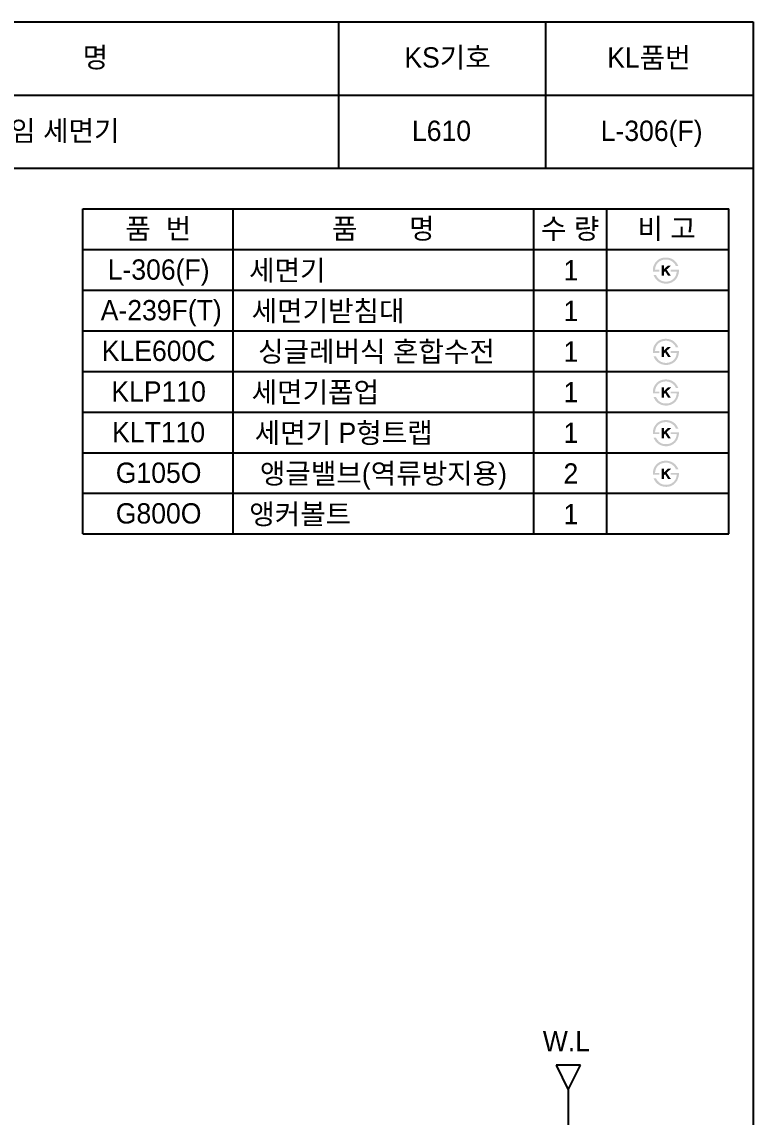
# Model space of a CAD drawing. Header units: millimetres. Extents: x 0 to 5789, y -67 to 2530.
# Drawn here: x 2889 to 3789, y 1183 to 2530 of the extents above; entities that cross this region are included whole.
import ezdxf
from ezdxf.enums import TextEntityAlignment as Align

# ---------------------------------------------------------------- set-up
doc = ezdxf.new("R2010")
doc.units = ezdxf.units.MM
for name, color, linetype in [('TEXT', 7, 'Continuous'), ('도각라인', 7, 'Continuous'), ('외형선', 3, 'Continuous')]:
    doc.layers.add(name, color=color, linetype=linetype)
doc.styles.add('타이틀', font='H2GTRM.TTF', dxfattribs={"height": 25})

msp = doc.modelspace()

# ---------------------------------------------------------------- hatches: boundary and pattern name
at = {"layer": 'TEXT'}
for points in [[(3665.9, 2222.8), (3665.9, 2223.2), (3665.9, 2223.6), (3665.9, 2224), (3665.9, 2224.4), (3665.9, 2224.8), (3665.9, 2225.2), (3665.9, 2225.6), (3666, 2226), (3666, 2226.4), (3666.1, 2226.8), (3666.1, 2227.2), (3666.2, 2227.6), (3666.3, 2228), (3666.4, 2228.4), (3666.5, 2228.8), (3666.6, 2229.1), (3666.7, 2229.5), (3666.9, 2229.9), (3667, 2230.3), (3667.1, 2230.6), (3667.3, 2231), (3667.5, 2231.4), (3667.6, 2231.7), (3667.8, 2232.1), (3668, 2232.4), (3668.2, 2232.7), (3668.4, 2233.1), (3668.6, 2233.4), (3668.8, 2233.7), (3669, 2234), (3669.3, 2234.3), (3669.8, 2234.9), (3670.1, 2235.2), (3670.3, 2235.5), (3670.6, 2235.8), (3670.9, 2236.1), (3671.2, 2236.4), (3671.5, 2236.6), (3671.8, 2236.9), (3672.1, 2237.1), (3672.5, 2237.4), (3672.8, 2237.6), (3673.1, 2237.8), (3673.5, 2238), (3673.8, 2238.2), (3674.2, 2238.4), (3674.6, 2238.6), (3675, 2238.7), (3675.4, 2238.9), (3675.8, 2239.1), (3676.2, 2239.2), (3676.6, 2239.4), (3677.1, 2239.5), (3677.5, 2239.6), (3677.9, 2239.7), (3678.4, 2239.8), (3678.9, 2239.9), (3679.3, 2239.9), (3679.8, 2240), (3680.3, 2240), (3680.7, 2240.1), (3681.2, 2240.1), (3681.7, 2240.1), (3682.5, 2240.1), (3682.9, 2240.1), (3683.2, 2240), (3683.6, 2240), (3684, 2240), (3684.3, 2239.9), (3684.7, 2239.9), (3685, 2239.8), (3685.4, 2239.7), (3685.7, 2239.7), (3686.1, 2239.6), (3686.4, 2239.5), (3686.7, 2239.4), (3687.1, 2239.3), (3687.4, 2239.2), (3687.7, 2239.1), (3688, 2239), (3688.3, 2238.9), (3688.7, 2238.7), (3689, 2238.6), (3689.3, 2238.5), (3689.6, 2238.3), (3689.9, 2238.2), (3690.2, 2238), (3690.4, 2237.8), (3690.7, 2237.7), (3691, 2237.5), (3691.3, 2237.3), (3691.6, 2237.1), (3691.8, 2236.9), (3692.1, 2236.7), (3692.5, 2236.4), (3692.9, 2236), (3693.3, 2235.6), (3693.7, 2235.2), (3694.1, 2234.8), (3694.4, 2234.4), (3694.8, 2234), (3695.1, 2233.6), (3695.4, 2233.1), (3695.7, 2232.6), (3696, 2232.2), (3696.3, 2231.7), (3696.6, 2231.1), (3696.8, 2230.6), (3697.1, 2230.1), (3697.3, 2229.5), (3697.3, 2229.5), (3694.2, 2229.5), (3694.2, 2229.5), (3694.1, 2229.7), (3694.1, 2229.9), (3694, 2230.1), (3693.9, 2230.2), (3693.9, 2230.4), (3693.8, 2230.6), (3693.7, 2230.7), (3693.6, 2230.9), (3693.5, 2231.1), (3693.4, 2231.2), (3693.3, 2231.4), (3693.2, 2231.6), (3693.1, 2231.7), (3693, 2231.9), (3692.9, 2232.1), (3692.8, 2232.2), (3692.6, 2232.4), (3692.5, 2232.6), (3692.3, 2232.9), (3692, 2233.2), (3691.7, 2233.5), (3691.4, 2233.8), (3691, 2234.1), (3690.7, 2234.4), (3690.3, 2234.7), (3690.1, 2234.9), (3689.9, 2235.1), (3689.6, 2235.2), (3689.4, 2235.4), (3689.2, 2235.5), (3688.9, 2235.7), (3688.7, 2235.8), (3688.4, 2236), (3688.2, 2236.1), (3687.9, 2236.2), (3687.7, 2236.4), (3687.4, 2236.5), (3687.2, 2236.6), (3686.9, 2236.7), (3686.7, 2236.8), (3686.4, 2236.9), (3686.2, 2237), (3685.9, 2237), (3685.6, 2237.1), (3685.4, 2237.2), (3685.1, 2237.3), (3684.8, 2237.3), (3684.5, 2237.4), (3684.3, 2237.4), (3684, 2237.5), (3683.7, 2237.5), (3683.4, 2237.5), (3683.2, 2237.6), (3682.9, 2237.6), (3682.6, 2237.6), (3682.3, 2237.6), (3682, 2237.6), (3681.7, 2237.6), (3681.3, 2237.6), (3681, 2237.6), (3680.6, 2237.5), (3680.3, 2237.5), (3680, 2237.5), (3679.6, 2237.4), (3679.3, 2237.4), (3679, 2237.3), (3678.7, 2237.3), (3678.4, 2237.2), (3678.1, 2237.1), (3677.8, 2237), (3677.5, 2237), (3677.2, 2236.9), (3676.9, 2236.8), (3676.6, 2236.7), (3676.3, 2236.5), (3676, 2236.4), (3675.8, 2236.3), (3675.5, 2236.2), (3675.2, 2236), (3674.9, 2235.9), (3674.7, 2235.7), (3674.4, 2235.6), (3674.2, 2235.4), (3673.9, 2235.2), (3673.7, 2235), (3673.4, 2234.9), (3673.2, 2234.7), (3673, 2234.5), (3672.7, 2234.3), (3672.5, 2234), (3672.3, 2233.8), (3672, 2233.6), (3671.8, 2233.4), (3671.6, 2233.1), (3671.4, 2232.9), (3671.2, 2232.6), (3671.1, 2232.4), (3670.9, 2232.1), (3670.7, 2231.9), (3670.5, 2231.6), (3670.4, 2231.4), (3670.2, 2231.1), (3670.1, 2230.8), (3669.9, 2230.5), (3669.8, 2230.3), (3669.7, 2230), (3669.6, 2229.7), (3669.5, 2229.4), (3669.4, 2229.1), (3669.3, 2228.8), (3669.2, 2228.5), (3669.1, 2228.2), (3669, 2227.8), (3668.9, 2227.5), (3668.9, 2227.2), (3668.8, 2226.9), (3668.8, 2226.5), (3668.7, 2226.2), (3668.7, 2225.8), (3668.7, 2225.5), (3668.6, 2225.1), (3668.6, 2225.1), (3673.8, 2225.1), (3673.8, 2225.1), (3673.8, 2225.1), (3673.8, 2222.8), (3673.8, 2222.8), (3673.8, 2222.8), (3665.9, 2222.8)], [(3698.1, 2225.1), (3698.1, 2224.7), (3698.1, 2224.3), (3698, 2223.8), (3698, 2223.4), (3698, 2223), (3697.9, 2222.5), (3697.9, 2222.1), (3697.8, 2221.7), (3697.8, 2221.3), (3697.7, 2220.9), (3697.6, 2220.4), (3697.5, 2220), (3697.4, 2219.6), (3697.3, 2219.2), (3697.1, 2218.8), (3697, 2218.4), (3696.9, 2218), (3696.7, 2217.6), (3696.6, 2217.3), (3696.4, 2216.9), (3696.2, 2216.5), (3696, 2216.2), (3695.9, 2215.8), (3695.7, 2215.5), (3695.5, 2215.1), (3695.2, 2214.8), (3695, 2214.5), (3694.8, 2214.2), (3694.6, 2213.8), (3694.3, 2213.5), (3694.1, 2213.2), (3693.8, 2212.9), (3693.5, 2212.6), (3693.3, 2212.4), (3693, 2212.1), (3692.7, 2211.8), (3692.4, 2211.6), (3692.1, 2211.3), (3691.8, 2211.1), (3691.5, 2210.8), (3691.2, 2210.6), (3690.9, 2210.4), (3690.5, 2210.2), (3690.2, 2210), (3689.9, 2209.8), (3689.5, 2209.6), (3689.2, 2209.4), (3688.8, 2209.3), (3688.5, 2209.1), (3688.1, 2209), (3687.7, 2208.8), (3687.3, 2208.7), (3687, 2208.6), (3686.6, 2208.5), (3686.2, 2208.4), (3685.8, 2208.3), (3685.4, 2208.2), (3685, 2208.1), (3684.6, 2208.1), (3684.2, 2208), (3683.8, 2208), (3683.4, 2208), (3683, 2207.9), (3682.6, 2207.9), (3681.9, 2207.9), (3681.3, 2208), (3680.6, 2208), (3680, 2208.1), (3679.4, 2208.2), (3679.1, 2208.2), (3678.8, 2208.3), (3678.5, 2208.3), (3678.2, 2208.4), (3677.9, 2208.5), (3677.6, 2208.6), (3677.3, 2208.6), (3677, 2208.7), (3676.7, 2208.8), (3676.4, 2208.9), (3676.1, 2209), (3675.9, 2209.1), (3675.6, 2209.2), (3675.3, 2209.4), (3675, 2209.5), (3674.8, 2209.6), (3674.5, 2209.7), (3674.2, 2209.9), (3674, 2210), (3673.7, 2210.2), (3673.5, 2210.3), (3672.9, 2210.7), (3672.7, 2210.8), (3672.4, 2211), (3672.2, 2211.2), (3671.9, 2211.4), (3671.7, 2211.6), (3671.4, 2211.8), (3671.2, 2212), (3670.9, 2212.2), (3670.7, 2212.5), (3670.5, 2212.7), (3670.3, 2212.9), (3670.1, 2213.1), (3669.8, 2213.4), (3669.6, 2213.6), (3669.4, 2213.9), (3669.2, 2214.1), (3669, 2214.4), (3668.9, 2214.6), (3668.7, 2214.9), (3668.5, 2215.2), (3668.3, 2215.5), (3668.1, 2215.7), (3668, 2216), (3667.8, 2216.3), (3667.7, 2216.6), (3667.5, 2216.9), (3667.3, 2217.2), (3667.1, 2217.8), (3666.8, 2218.5), (3666.8, 2218.5), (3669.7, 2218.5), (3669.7, 2218.5), (3670, 2218.1), (3670.2, 2217.6), (3670.4, 2217.2), (3670.7, 2216.9), (3670.9, 2216.5), (3671.2, 2216.1), (3671.4, 2215.8), (3671.7, 2215.4), (3672, 2215.1), (3672.3, 2214.8), (3672.5, 2214.5), (3672.8, 2214.2), (3673.1, 2213.9), (3673.4, 2213.6), (3673.7, 2213.3), (3674, 2213.1), (3674.2, 2212.9), (3674.5, 2212.7), (3674.7, 2212.6), (3674.9, 2212.4), (3675.2, 2212.3), (3675.4, 2212.1), (3675.7, 2212), (3675.9, 2211.9), (3676.1, 2211.7), (3676.4, 2211.6), (3676.7, 2211.5), (3676.9, 2211.4), (3677.2, 2211.3), (3677.4, 2211.2), (3677.7, 2211.1), (3678, 2211), (3678.2, 2211), (3678.5, 2210.9), (3678.8, 2210.8), (3679.1, 2210.8), (3679.3, 2210.7), (3679.6, 2210.7), (3679.9, 2210.6), (3680.2, 2210.6), (3680.5, 2210.6), (3680.8, 2210.5), (3681.1, 2210.5), (3681.4, 2210.5), (3681.7, 2210.5), (3682, 2210.5), (3682.3, 2210.5), (3683.2, 2210.5), (3683.4, 2210.6), (3683.7, 2210.6), (3684, 2210.6), (3684.3, 2210.6), (3684.5, 2210.7), (3684.8, 2210.7), (3685, 2210.8), (3685.3, 2210.8), (3685.6, 2210.9), (3685.8, 2210.9), (3686.1, 2211), (3686.3, 2211.1), (3686.6, 2211.2), (3686.8, 2211.2), (3687.1, 2211.3), (3687.3, 2211.4), (3687.6, 2211.5), (3687.8, 2211.6), (3688.1, 2211.8), (3688.3, 2211.9), (3688.5, 2212), (3688.8, 2212.1), (3689, 2212.3), (3689.2, 2212.4), (3689.5, 2212.6), (3689.7, 2212.7), (3689.9, 2212.9), (3690.2, 2213), (3690.4, 2213.2), (3690.6, 2213.4), (3690.9, 2213.6), (3691.1, 2213.8), (3691.4, 2214), (3691.6, 2214.3), (3691.8, 2214.5), (3692, 2214.8), (3692.3, 2215), (3692.5, 2215.3), (3692.7, 2215.5), (3692.8, 2215.8), (3693, 2216), (3693.2, 2216.3), (3693.4, 2216.6), (3693.5, 2216.9), (3693.7, 2217.2), (3693.8, 2217.4), (3694, 2217.7), (3694.1, 2218), (3694.3, 2218.3), (3694.4, 2218.7), (3694.5, 2219), (3694.6, 2219.3), (3694.7, 2219.6), (3694.8, 2220), (3694.9, 2220.3), (3694.9, 2220.6), (3695, 2221), (3695.1, 2221.3), (3695.1, 2221.7), (3695.2, 2222.1), (3695.2, 2222.4), (3695.3, 2222.8), (3695.3, 2222.8), (3687.8, 2222.8), (3687.8, 2222.8), (3687.8, 2222.8), (3687.8, 2225.1), (3687.8, 2225.1), (3687.8, 2225.1), (3698.1, 2225.1)], [(3679.6, 2225.8), (3684.4, 2230.2), (3688.3, 2230.2), (3682.9, 2225.2), (3688, 2217.7), (3684.6, 2217.7), (3681, 2223.4), (3679.6, 2222.2), (3679.6, 2217.7), (3676.7, 2217.7), (3676.7, 2230.3), (3679.6, 2230.3)], [(3665.9, 2122.8), (3665.9, 2123.2), (3665.9, 2123.6), (3665.9, 2124), (3665.9, 2124.4), (3665.9, 2124.8), (3665.9, 2125.2), (3665.9, 2125.6), (3666, 2126), (3666, 2126.4), (3666.1, 2126.8), (3666.1, 2127.2), (3666.2, 2127.6), (3666.3, 2128), (3666.4, 2128.4), (3666.5, 2128.8), (3666.6, 2129.1), (3666.7, 2129.5), (3666.9, 2129.9), (3667, 2130.3), (3667.1, 2130.6), (3667.3, 2131), (3667.5, 2131.4), (3667.6, 2131.7), (3667.8, 2132.1), (3668, 2132.4), (3668.2, 2132.7), (3668.4, 2133.1), (3668.6, 2133.4), (3668.8, 2133.7), (3669, 2134), (3669.3, 2134.3), (3669.8, 2134.9), (3670.1, 2135.2), (3670.3, 2135.5), (3670.6, 2135.8), (3670.9, 2136.1), (3671.2, 2136.4), (3671.5, 2136.6), (3671.8, 2136.9), (3672.1, 2137.1), (3672.5, 2137.4), (3672.8, 2137.6), (3673.1, 2137.8), (3673.5, 2138), (3673.8, 2138.2), (3674.2, 2138.4), (3674.6, 2138.6), (3675, 2138.7), (3675.4, 2138.9), (3675.8, 2139.1), (3676.2, 2139.2), (3676.6, 2139.4), (3677.1, 2139.5), (3677.5, 2139.6), (3677.9, 2139.7), (3678.4, 2139.8), (3678.9, 2139.9), (3679.3, 2139.9), (3679.8, 2140), (3680.3, 2140), (3680.7, 2140.1), (3681.2, 2140.1), (3681.7, 2140.1), (3682.5, 2140.1), (3682.9, 2140.1), (3683.2, 2140), (3683.6, 2140), (3684, 2140), (3684.3, 2139.9), (3684.7, 2139.9), (3685, 2139.8), (3685.4, 2139.7), (3685.7, 2139.7), (3686.1, 2139.6), (3686.4, 2139.5), (3686.7, 2139.4), (3687.1, 2139.3), (3687.4, 2139.2), (3687.7, 2139.1), (3688, 2139), (3688.3, 2138.9), (3688.7, 2138.7), (3689, 2138.6), (3689.3, 2138.5), (3689.6, 2138.3), (3689.9, 2138.2), (3690.2, 2138), (3690.4, 2137.8), (3690.7, 2137.7), (3691, 2137.5), (3691.3, 2137.3), (3691.6, 2137.1), (3691.8, 2136.9), (3692.1, 2136.7), (3692.5, 2136.4), (3692.9, 2136), (3693.3, 2135.6), (3693.7, 2135.2), (3694.1, 2134.8), (3694.4, 2134.4), (3694.8, 2134), (3695.1, 2133.6), (3695.4, 2133.1), (3695.7, 2132.6), (3696, 2132.2), (3696.3, 2131.7), (3696.6, 2131.1), (3696.8, 2130.6), (3697.1, 2130.1), (3697.3, 2129.5), (3697.3, 2129.5), (3694.2, 2129.5), (3694.2, 2129.5), (3694.1, 2129.7), (3694.1, 2129.9), (3694, 2130.1), (3693.9, 2130.2), (3693.9, 2130.4), (3693.8, 2130.6), (3693.7, 2130.7), (3693.6, 2130.9), (3693.5, 2131.1), (3693.4, 2131.2), (3693.3, 2131.4), (3693.2, 2131.6), (3693.1, 2131.7), (3693, 2131.9), (3692.9, 2132.1), (3692.8, 2132.2), (3692.6, 2132.4), (3692.5, 2132.6), (3692.3, 2132.9), (3692, 2133.2), (3691.7, 2133.5), (3691.4, 2133.8), (3691, 2134.1), (3690.7, 2134.4), (3690.3, 2134.7), (3690.1, 2134.9), (3689.9, 2135.1), (3689.6, 2135.2), (3689.4, 2135.4), (3689.2, 2135.5), (3688.9, 2135.7), (3688.7, 2135.8), (3688.4, 2136), (3688.2, 2136.1), (3687.9, 2136.2), (3687.7, 2136.4), (3687.4, 2136.5), (3687.2, 2136.6), (3686.9, 2136.7), (3686.7, 2136.8), (3686.4, 2136.9), (3686.2, 2137), (3685.9, 2137), (3685.6, 2137.1), (3685.4, 2137.2), (3685.1, 2137.3), (3684.8, 2137.3), (3684.5, 2137.4), (3684.3, 2137.4), (3684, 2137.5), (3683.7, 2137.5), (3683.4, 2137.5), (3683.2, 2137.6), (3682.9, 2137.6), (3682.6, 2137.6), (3682.3, 2137.6), (3682, 2137.6), (3681.7, 2137.6), (3681.3, 2137.6), (3681, 2137.6), (3680.6, 2137.5), (3680.3, 2137.5), (3680, 2137.5), (3679.6, 2137.4), (3679.3, 2137.4), (3679, 2137.3), (3678.7, 2137.3), (3678.4, 2137.2), (3678.1, 2137.1), (3677.8, 2137), (3677.5, 2137), (3677.2, 2136.9), (3676.9, 2136.8), (3676.6, 2136.7), (3676.3, 2136.5), (3676, 2136.4), (3675.8, 2136.3), (3675.5, 2136.2), (3675.2, 2136), (3674.9, 2135.9), (3674.7, 2135.7), (3674.4, 2135.6), (3674.2, 2135.4), (3673.9, 2135.2), (3673.7, 2135), (3673.4, 2134.9), (3673.2, 2134.7), (3673, 2134.5), (3672.7, 2134.3), (3672.5, 2134), (3672.3, 2133.8), (3672, 2133.6), (3671.8, 2133.4), (3671.6, 2133.1), (3671.4, 2132.9), (3671.2, 2132.6), (3671.1, 2132.4), (3670.9, 2132.1), (3670.7, 2131.9), (3670.5, 2131.6), (3670.4, 2131.4), (3670.2, 2131.1), (3670.1, 2130.8), (3669.9, 2130.5), (3669.8, 2130.3), (3669.7, 2130), (3669.6, 2129.7), (3669.5, 2129.4), (3669.4, 2129.1), (3669.3, 2128.8), (3669.2, 2128.5), (3669.1, 2128.2), (3669, 2127.8), (3668.9, 2127.5), (3668.9, 2127.2), (3668.8, 2126.9), (3668.8, 2126.5), (3668.7, 2126.2), (3668.7, 2125.8), (3668.7, 2125.5), (3668.6, 2125.1), (3668.6, 2125.1), (3673.8, 2125.1), (3673.8, 2125.1), (3673.8, 2125.1), (3673.8, 2122.8), (3673.8, 2122.8), (3673.8, 2122.8), (3665.9, 2122.8)], [(3679.6, 2125.8), (3684.4, 2130.2), (3688.3, 2130.2), (3682.9, 2125.2), (3688, 2117.7), (3684.6, 2117.7), (3681, 2123.4), (3679.6, 2122.2), (3679.6, 2117.7), (3676.7, 2117.7), (3676.7, 2130.3), (3679.6, 2130.3)], [(3698.1, 2125.1), (3698.1, 2124.7), (3698.1, 2124.3), (3698, 2123.8), (3698, 2123.4), (3698, 2123), (3697.9, 2122.5), (3697.9, 2122.1), (3697.8, 2121.7), (3697.8, 2121.3), (3697.7, 2120.9), (3697.6, 2120.4), (3697.5, 2120), (3697.4, 2119.6), (3697.3, 2119.2), (3697.1, 2118.8), (3697, 2118.4), (3696.9, 2118), (3696.7, 2117.6), (3696.6, 2117.3), (3696.4, 2116.9), (3696.2, 2116.5), (3696, 2116.2), (3695.9, 2115.8), (3695.7, 2115.5), (3695.5, 2115.1), (3695.2, 2114.8), (3695, 2114.5), (3694.8, 2114.2), (3694.6, 2113.8), (3694.3, 2113.5), (3694.1, 2113.2), (3693.8, 2112.9), (3693.5, 2112.6), (3693.3, 2112.4), (3693, 2112.1), (3692.7, 2111.8), (3692.4, 2111.6), (3692.1, 2111.3), (3691.8, 2111.1), (3691.5, 2110.8), (3691.2, 2110.6), (3690.9, 2110.4), (3690.5, 2110.2), (3690.2, 2110), (3689.9, 2109.8), (3689.5, 2109.6), (3689.2, 2109.4), (3688.8, 2109.3), (3688.5, 2109.1), (3688.1, 2109), (3687.7, 2108.8), (3687.3, 2108.7), (3687, 2108.6), (3686.6, 2108.5), (3686.2, 2108.4), (3685.8, 2108.3), (3685.4, 2108.2), (3685, 2108.1), (3684.6, 2108.1), (3684.2, 2108), (3683.8, 2108), (3683.4, 2108), (3683, 2107.9), (3682.6, 2107.9), (3681.9, 2107.9), (3681.3, 2108), (3680.6, 2108), (3680, 2108.1), (3679.4, 2108.2), (3679.1, 2108.2), (3678.8, 2108.3), (3678.5, 2108.3), (3678.2, 2108.4), (3677.9, 2108.5), (3677.6, 2108.6), (3677.3, 2108.6), (3677, 2108.7), (3676.7, 2108.8), (3676.4, 2108.9), (3676.1, 2109), (3675.9, 2109.1), (3675.6, 2109.2), (3675.3, 2109.4), (3675, 2109.5), (3674.8, 2109.6), (3674.5, 2109.7), (3674.2, 2109.9), (3674, 2110), (3673.7, 2110.2), (3673.5, 2110.3), (3672.9, 2110.7), (3672.7, 2110.8), (3672.4, 2111), (3672.2, 2111.2), (3671.9, 2111.4), (3671.7, 2111.6), (3671.4, 2111.8), (3671.2, 2112), (3670.9, 2112.2), (3670.7, 2112.5), (3670.5, 2112.7), (3670.3, 2112.9), (3670.1, 2113.1), (3669.8, 2113.4), (3669.6, 2113.6), (3669.4, 2113.9), (3669.2, 2114.1), (3669, 2114.4), (3668.9, 2114.6), (3668.7, 2114.9), (3668.5, 2115.2), (3668.3, 2115.5), (3668.1, 2115.7), (3668, 2116), (3667.8, 2116.3), (3667.7, 2116.6), (3667.5, 2116.9), (3667.3, 2117.2), (3667.1, 2117.8), (3666.8, 2118.5), (3666.8, 2118.5), (3669.7, 2118.5), (3669.7, 2118.5), (3670, 2118.1), (3670.2, 2117.6), (3670.4, 2117.2), (3670.7, 2116.9), (3670.9, 2116.5), (3671.2, 2116.1), (3671.4, 2115.8), (3671.7, 2115.4), (3672, 2115.1), (3672.3, 2114.8), (3672.5, 2114.5), (3672.8, 2114.2), (3673.1, 2113.9), (3673.4, 2113.6), (3673.7, 2113.3), (3674, 2113.1), (3674.2, 2112.9), (3674.5, 2112.7), (3674.7, 2112.6), (3674.9, 2112.4), (3675.2, 2112.3), (3675.4, 2112.1), (3675.7, 2112), (3675.9, 2111.9), (3676.1, 2111.7), (3676.4, 2111.6), (3676.7, 2111.5), (3676.9, 2111.4), (3677.2, 2111.3), (3677.4, 2111.2), (3677.7, 2111.1), (3678, 2111), (3678.2, 2111), (3678.5, 2110.9), (3678.8, 2110.8), (3679.1, 2110.8), (3679.3, 2110.7), (3679.6, 2110.7), (3679.9, 2110.6), (3680.2, 2110.6), (3680.5, 2110.6), (3680.8, 2110.5), (3681.1, 2110.5), (3681.4, 2110.5), (3681.7, 2110.5), (3682, 2110.5), (3682.3, 2110.5), (3683.2, 2110.5), (3683.4, 2110.6), (3683.7, 2110.6), (3684, 2110.6), (3684.3, 2110.6), (3684.5, 2110.7), (3684.8, 2110.7), (3685, 2110.8), (3685.3, 2110.8), (3685.6, 2110.9), (3685.8, 2110.9), (3686.1, 2111), (3686.3, 2111.1), (3686.6, 2111.2), (3686.8, 2111.2), (3687.1, 2111.3), (3687.3, 2111.4), (3687.6, 2111.5), (3687.8, 2111.6), (3688.1, 2111.8), (3688.3, 2111.9), (3688.5, 2112), (3688.8, 2112.1), (3689, 2112.3), (3689.2, 2112.4), (3689.5, 2112.6), (3689.7, 2112.7), (3689.9, 2112.9), (3690.2, 2113), (3690.4, 2113.2), (3690.6, 2113.4), (3690.9, 2113.6), (3691.1, 2113.8), (3691.4, 2114), (3691.6, 2114.3), (3691.8, 2114.5), (3692, 2114.8), (3692.3, 2115), (3692.5, 2115.3), (3692.7, 2115.5), (3692.8, 2115.8), (3693, 2116), (3693.2, 2116.3), (3693.4, 2116.6), (3693.5, 2116.9), (3693.7, 2117.2), (3693.8, 2117.4), (3694, 2117.7), (3694.1, 2118), (3694.3, 2118.3), (3694.4, 2118.7), (3694.5, 2119), (3694.6, 2119.3), (3694.7, 2119.6), (3694.8, 2120), (3694.9, 2120.3), (3694.9, 2120.6), (3695, 2121), (3695.1, 2121.3), (3695.1, 2121.7), (3695.2, 2122.1), (3695.2, 2122.4), (3695.3, 2122.8), (3695.3, 2122.8), (3687.8, 2122.8), (3687.8, 2122.8), (3687.8, 2122.8), (3687.8, 2125.1), (3687.8, 2125.1), (3687.8, 2125.1), (3698.1, 2125.1)], [(3665.9, 2072.8), (3665.9, 2073.2), (3665.9, 2073.6), (3665.9, 2074), (3665.9, 2074.4), (3665.9, 2074.8), (3665.9, 2075.2), (3665.9, 2075.6), (3666, 2076), (3666, 2076.4), (3666.1, 2076.8), (3666.1, 2077.2), (3666.2, 2077.6), (3666.3, 2078), (3666.4, 2078.4), (3666.5, 2078.8), (3666.6, 2079.1), (3666.7, 2079.5), (3666.9, 2079.9), (3667, 2080.3), (3667.1, 2080.6), (3667.3, 2081), (3667.5, 2081.4), (3667.6, 2081.7), (3667.8, 2082.1), (3668, 2082.4), (3668.2, 2082.7), (3668.4, 2083.1), (3668.6, 2083.4), (3668.8, 2083.7), (3669, 2084), (3669.3, 2084.3), (3669.8, 2084.9), (3670.1, 2085.2), (3670.3, 2085.5), (3670.6, 2085.8), (3670.9, 2086.1), (3671.2, 2086.4), (3671.5, 2086.6), (3671.8, 2086.9), (3672.1, 2087.1), (3672.5, 2087.4), (3672.8, 2087.6), (3673.1, 2087.8), (3673.5, 2088), (3673.8, 2088.2), (3674.2, 2088.4), (3674.6, 2088.6), (3675, 2088.7), (3675.4, 2088.9), (3675.8, 2089.1), (3676.2, 2089.2), (3676.6, 2089.4), (3677.1, 2089.5), (3677.5, 2089.6), (3677.9, 2089.7), (3678.4, 2089.8), (3678.9, 2089.9), (3679.3, 2089.9), (3679.8, 2090), (3680.3, 2090), (3680.7, 2090.1), (3681.2, 2090.1), (3681.7, 2090.1), (3682.5, 2090.1), (3682.9, 2090.1), (3683.2, 2090), (3683.6, 2090), (3684, 2090), (3684.3, 2089.9), (3684.7, 2089.9), (3685, 2089.8), (3685.4, 2089.7), (3685.7, 2089.7), (3686.1, 2089.6), (3686.4, 2089.5), (3686.7, 2089.4), (3687.1, 2089.3), (3687.4, 2089.2), (3687.7, 2089.1), (3688, 2089), (3688.3, 2088.9), (3688.7, 2088.7), (3689, 2088.6), (3689.3, 2088.5), (3689.6, 2088.3), (3689.9, 2088.2), (3690.2, 2088), (3690.4, 2087.8), (3690.7, 2087.7), (3691, 2087.5), (3691.3, 2087.3), (3691.6, 2087.1), (3691.8, 2086.9), (3692.1, 2086.7), (3692.5, 2086.4), (3692.9, 2086), (3693.3, 2085.6), (3693.7, 2085.2), (3694.1, 2084.8), (3694.4, 2084.4), (3694.8, 2084), (3695.1, 2083.6), (3695.4, 2083.1), (3695.7, 2082.6), (3696, 2082.2), (3696.3, 2081.7), (3696.6, 2081.1), (3696.8, 2080.6), (3697.1, 2080.1), (3697.3, 2079.5), (3697.3, 2079.5), (3694.2, 2079.5), (3694.2, 2079.5), (3694.1, 2079.7), (3694.1, 2079.9), (3694, 2080.1), (3693.9, 2080.2), (3693.9, 2080.4), (3693.8, 2080.6), (3693.7, 2080.7), (3693.6, 2080.9), (3693.5, 2081.1), (3693.4, 2081.2), (3693.3, 2081.4), (3693.2, 2081.6), (3693.1, 2081.7), (3693, 2081.9), (3692.9, 2082.1), (3692.8, 2082.2), (3692.6, 2082.4), (3692.5, 2082.6), (3692.3, 2082.9), (3692, 2083.2), (3691.7, 2083.5), (3691.4, 2083.8), (3691, 2084.1), (3690.7, 2084.4), (3690.3, 2084.7), (3690.1, 2084.9), (3689.9, 2085.1), (3689.6, 2085.2), (3689.4, 2085.4), (3689.2, 2085.5), (3688.9, 2085.7), (3688.7, 2085.8), (3688.4, 2086), (3688.2, 2086.1), (3687.9, 2086.2), (3687.7, 2086.4), (3687.4, 2086.5), (3687.2, 2086.6), (3686.9, 2086.7), (3686.7, 2086.8), (3686.4, 2086.9), (3686.2, 2087), (3685.9, 2087), (3685.6, 2087.1), (3685.4, 2087.2), (3685.1, 2087.3), (3684.8, 2087.3), (3684.5, 2087.4), (3684.3, 2087.4), (3684, 2087.5), (3683.7, 2087.5), (3683.4, 2087.5), (3683.2, 2087.6), (3682.9, 2087.6), (3682.6, 2087.6), (3682.3, 2087.6), (3682, 2087.6), (3681.7, 2087.6), (3681.3, 2087.6), (3681, 2087.6), (3680.6, 2087.5), (3680.3, 2087.5), (3680, 2087.5), (3679.6, 2087.4), (3679.3, 2087.4), (3679, 2087.3), (3678.7, 2087.3), (3678.4, 2087.2), (3678.1, 2087.1), (3677.8, 2087), (3677.5, 2087), (3677.2, 2086.9), (3676.9, 2086.8), (3676.6, 2086.7), (3676.3, 2086.5), (3676, 2086.4), (3675.8, 2086.3), (3675.5, 2086.2), (3675.2, 2086), (3674.9, 2085.9), (3674.7, 2085.7), (3674.4, 2085.6), (3674.2, 2085.4), (3673.9, 2085.2), (3673.7, 2085), (3673.4, 2084.9), (3673.2, 2084.7), (3673, 2084.5), (3672.7, 2084.3), (3672.5, 2084), (3672.3, 2083.8), (3672, 2083.6), (3671.8, 2083.4), (3671.6, 2083.1), (3671.4, 2082.9), (3671.2, 2082.6), (3671.1, 2082.4), (3670.9, 2082.1), (3670.7, 2081.9), (3670.5, 2081.6), (3670.4, 2081.4), (3670.2, 2081.1), (3670.1, 2080.8), (3669.9, 2080.5), (3669.8, 2080.3), (3669.7, 2080), (3669.6, 2079.7), (3669.5, 2079.4), (3669.4, 2079.1), (3669.3, 2078.8), (3669.2, 2078.5), (3669.1, 2078.2), (3669, 2077.8), (3668.9, 2077.5), (3668.9, 2077.2), (3668.8, 2076.9), (3668.8, 2076.5), (3668.7, 2076.2), (3668.7, 2075.8), (3668.7, 2075.5), (3668.6, 2075.1), (3668.6, 2075.1), (3673.8, 2075.1), (3673.8, 2075.1), (3673.8, 2075.1), (3673.8, 2072.8), (3673.8, 2072.8), (3673.8, 2072.8), (3665.9, 2072.8)], [(3698.1, 2075.1), (3698.1, 2074.7), (3698.1, 2074.3), (3698, 2073.8), (3698, 2073.4), (3698, 2073), (3697.9, 2072.5), (3697.9, 2072.1), (3697.8, 2071.7), (3697.8, 2071.3), (3697.7, 2070.9), (3697.6, 2070.4), (3697.5, 2070), (3697.4, 2069.6), (3697.3, 2069.2), (3697.1, 2068.8), (3697, 2068.4), (3696.9, 2068), (3696.7, 2067.6), (3696.6, 2067.3), (3696.4, 2066.9), (3696.2, 2066.5), (3696, 2066.2), (3695.9, 2065.8), (3695.7, 2065.5), (3695.5, 2065.1), (3695.2, 2064.8), (3695, 2064.5), (3694.8, 2064.2), (3694.6, 2063.8), (3694.3, 2063.5), (3694.1, 2063.2), (3693.8, 2062.9), (3693.5, 2062.6), (3693.3, 2062.4), (3693, 2062.1), (3692.7, 2061.8), (3692.4, 2061.6), (3692.1, 2061.3), (3691.8, 2061.1), (3691.5, 2060.8), (3691.2, 2060.6), (3690.9, 2060.4), (3690.5, 2060.2), (3690.2, 2060), (3689.9, 2059.8), (3689.5, 2059.6), (3689.2, 2059.4), (3688.8, 2059.3), (3688.5, 2059.1), (3688.1, 2059), (3687.7, 2058.8), (3687.3, 2058.7), (3687, 2058.6), (3686.6, 2058.5), (3686.2, 2058.4), (3685.8, 2058.3), (3685.4, 2058.2), (3685, 2058.1), (3684.6, 2058.1), (3684.2, 2058), (3683.8, 2058), (3683.4, 2058), (3683, 2057.9), (3682.6, 2057.9), (3681.9, 2057.9), (3681.3, 2058), (3680.6, 2058), (3680, 2058.1), (3679.4, 2058.2), (3679.1, 2058.2), (3678.8, 2058.3), (3678.5, 2058.3), (3678.2, 2058.4), (3677.9, 2058.5), (3677.6, 2058.6), (3677.3, 2058.6), (3677, 2058.7), (3676.7, 2058.8), (3676.4, 2058.9), (3676.1, 2059), (3675.9, 2059.1), (3675.6, 2059.2), (3675.3, 2059.4), (3675, 2059.5), (3674.8, 2059.6), (3674.5, 2059.7), (3674.2, 2059.9), (3674, 2060), (3673.7, 2060.2), (3673.5, 2060.3), (3672.9, 2060.7), (3672.7, 2060.8), (3672.4, 2061), (3672.2, 2061.2), (3671.9, 2061.4), (3671.7, 2061.6), (3671.4, 2061.8), (3671.2, 2062), (3670.9, 2062.2), (3670.7, 2062.5), (3670.5, 2062.7), (3670.3, 2062.9), (3670.1, 2063.1), (3669.8, 2063.4), (3669.6, 2063.6), (3669.4, 2063.9), (3669.2, 2064.1), (3669, 2064.4), (3668.9, 2064.6), (3668.7, 2064.9), (3668.5, 2065.2), (3668.3, 2065.5), (3668.1, 2065.7), (3668, 2066), (3667.8, 2066.3), (3667.7, 2066.6), (3667.5, 2066.9), (3667.3, 2067.2), (3667.1, 2067.8), (3666.8, 2068.5), (3666.8, 2068.5), (3669.7, 2068.5), (3669.7, 2068.5), (3670, 2068.1), (3670.2, 2067.6), (3670.4, 2067.2), (3670.7, 2066.9), (3670.9, 2066.5), (3671.2, 2066.1), (3671.4, 2065.8), (3671.7, 2065.4), (3672, 2065.1), (3672.3, 2064.8), (3672.5, 2064.5), (3672.8, 2064.2), (3673.1, 2063.9), (3673.4, 2063.6), (3673.7, 2063.3), (3674, 2063.1), (3674.2, 2062.9), (3674.5, 2062.7), (3674.7, 2062.6), (3674.9, 2062.4), (3675.2, 2062.3), (3675.4, 2062.1), (3675.7, 2062), (3675.9, 2061.9), (3676.1, 2061.7), (3676.4, 2061.6), (3676.7, 2061.5), (3676.9, 2061.4), (3677.2, 2061.3), (3677.4, 2061.2), (3677.7, 2061.1), (3678, 2061), (3678.2, 2061), (3678.5, 2060.9), (3678.8, 2060.8), (3679.1, 2060.8), (3679.3, 2060.7), (3679.6, 2060.7), (3679.9, 2060.6), (3680.2, 2060.6), (3680.5, 2060.6), (3680.8, 2060.5), (3681.1, 2060.5), (3681.4, 2060.5), (3681.7, 2060.5), (3682, 2060.5), (3682.3, 2060.5), (3683.2, 2060.5), (3683.4, 2060.6), (3683.7, 2060.6), (3684, 2060.6), (3684.3, 2060.6), (3684.5, 2060.7), (3684.8, 2060.7), (3685, 2060.8), (3685.3, 2060.8), (3685.6, 2060.9), (3685.8, 2060.9), (3686.1, 2061), (3686.3, 2061.1), (3686.6, 2061.2), (3686.8, 2061.2), (3687.1, 2061.3), (3687.3, 2061.4), (3687.6, 2061.5), (3687.8, 2061.6), (3688.1, 2061.8), (3688.3, 2061.9), (3688.5, 2062), (3688.8, 2062.1), (3689, 2062.3), (3689.2, 2062.4), (3689.5, 2062.6), (3689.7, 2062.7), (3689.9, 2062.9), (3690.2, 2063), (3690.4, 2063.2), (3690.6, 2063.4), (3690.9, 2063.6), (3691.1, 2063.8), (3691.4, 2064), (3691.6, 2064.3), (3691.8, 2064.5), (3692, 2064.8), (3692.3, 2065), (3692.5, 2065.3), (3692.7, 2065.5), (3692.8, 2065.8), (3693, 2066), (3693.2, 2066.3), (3693.4, 2066.6), (3693.5, 2066.9), (3693.7, 2067.2), (3693.8, 2067.4), (3694, 2067.7), (3694.1, 2068), (3694.3, 2068.3), (3694.4, 2068.7), (3694.5, 2069), (3694.6, 2069.3), (3694.7, 2069.6), (3694.8, 2070), (3694.9, 2070.3), (3694.9, 2070.6), (3695, 2071), (3695.1, 2071.3), (3695.1, 2071.7), (3695.2, 2072.1), (3695.2, 2072.4), (3695.3, 2072.8), (3695.3, 2072.8), (3687.8, 2072.8), (3687.8, 2072.8), (3687.8, 2072.8), (3687.8, 2075.1), (3687.8, 2075.1), (3687.8, 2075.1), (3698.1, 2075.1)], [(3679.6, 2075.8), (3684.4, 2080.2), (3688.3, 2080.2), (3682.9, 2075.2), (3688, 2067.7), (3684.6, 2067.7), (3681, 2073.4), (3679.6, 2072.2), (3679.6, 2067.7), (3676.7, 2067.7), (3676.7, 2080.3), (3679.6, 2080.3)], [(3665.9, 2022.8), (3665.9, 2023.2), (3665.9, 2023.6), (3665.9, 2024), (3665.9, 2024.4), (3665.9, 2024.8), (3665.9, 2025.2), (3665.9, 2025.6), (3666, 2026), (3666, 2026.4), (3666.1, 2026.8), (3666.1, 2027.2), (3666.2, 2027.6), (3666.3, 2028), (3666.4, 2028.4), (3666.5, 2028.8), (3666.6, 2029.1), (3666.7, 2029.5), (3666.9, 2029.9), (3667, 2030.3), (3667.1, 2030.6), (3667.3, 2031), (3667.5, 2031.4), (3667.6, 2031.7), (3667.8, 2032.1), (3668, 2032.4), (3668.2, 2032.7), (3668.4, 2033.1), (3668.6, 2033.4), (3668.8, 2033.7), (3669, 2034), (3669.3, 2034.3), (3669.8, 2034.9), (3670.1, 2035.2), (3670.3, 2035.5), (3670.6, 2035.8), (3670.9, 2036.1), (3671.2, 2036.4), (3671.5, 2036.6), (3671.8, 2036.9), (3672.1, 2037.1), (3672.5, 2037.4), (3672.8, 2037.6), (3673.1, 2037.8), (3673.5, 2038), (3673.8, 2038.2), (3674.2, 2038.4), (3674.6, 2038.6), (3675, 2038.7), (3675.4, 2038.9), (3675.8, 2039.1), (3676.2, 2039.2), (3676.6, 2039.4), (3677.1, 2039.5), (3677.5, 2039.6), (3677.9, 2039.7), (3678.4, 2039.8), (3678.9, 2039.9), (3679.3, 2039.9), (3679.8, 2040), (3680.3, 2040), (3680.7, 2040.1), (3681.2, 2040.1), (3681.7, 2040.1), (3682.5, 2040.1), (3682.9, 2040.1), (3683.2, 2040), (3683.6, 2040), (3684, 2040), (3684.3, 2039.9), (3684.7, 2039.9), (3685, 2039.8), (3685.4, 2039.7), (3685.7, 2039.7), (3686.1, 2039.6), (3686.4, 2039.5), (3686.7, 2039.4), (3687.1, 2039.3), (3687.4, 2039.2), (3687.7, 2039.1), (3688, 2039), (3688.3, 2038.9), (3688.7, 2038.7), (3689, 2038.6), (3689.3, 2038.5), (3689.6, 2038.3), (3689.9, 2038.2), (3690.2, 2038), (3690.4, 2037.8), (3690.7, 2037.7), (3691, 2037.5), (3691.3, 2037.3), (3691.6, 2037.1), (3691.8, 2036.9), (3692.1, 2036.7), (3692.5, 2036.4), (3692.9, 2036), (3693.3, 2035.6), (3693.7, 2035.2), (3694.1, 2034.8), (3694.4, 2034.4), (3694.8, 2034), (3695.1, 2033.6), (3695.4, 2033.1), (3695.7, 2032.6), (3696, 2032.2), (3696.3, 2031.7), (3696.6, 2031.1), (3696.8, 2030.6), (3697.1, 2030.1), (3697.3, 2029.5), (3697.3, 2029.5), (3694.2, 2029.5), (3694.2, 2029.5), (3694.1, 2029.7), (3694.1, 2029.9), (3694, 2030.1), (3693.9, 2030.2), (3693.9, 2030.4), (3693.8, 2030.6), (3693.7, 2030.7), (3693.6, 2030.9), (3693.5, 2031.1), (3693.4, 2031.2), (3693.3, 2031.4), (3693.2, 2031.6), (3693.1, 2031.7), (3693, 2031.9), (3692.9, 2032.1), (3692.8, 2032.2), (3692.6, 2032.4), (3692.5, 2032.6), (3692.3, 2032.9), (3692, 2033.2), (3691.7, 2033.5), (3691.4, 2033.8), (3691, 2034.1), (3690.7, 2034.4), (3690.3, 2034.7), (3690.1, 2034.9), (3689.9, 2035.1), (3689.6, 2035.2), (3689.4, 2035.4), (3689.2, 2035.5), (3688.9, 2035.7), (3688.7, 2035.8), (3688.4, 2036), (3688.2, 2036.1), (3687.9, 2036.2), (3687.7, 2036.4), (3687.4, 2036.5), (3687.2, 2036.6), (3686.9, 2036.7), (3686.7, 2036.8), (3686.4, 2036.9), (3686.2, 2037), (3685.9, 2037), (3685.6, 2037.1), (3685.4, 2037.2), (3685.1, 2037.3), (3684.8, 2037.3), (3684.5, 2037.4), (3684.3, 2037.4), (3684, 2037.5), (3683.7, 2037.5), (3683.4, 2037.5), (3683.2, 2037.6), (3682.9, 2037.6), (3682.6, 2037.6), (3682.3, 2037.6), (3682, 2037.6), (3681.7, 2037.6), (3681.3, 2037.6), (3681, 2037.6), (3680.6, 2037.5), (3680.3, 2037.5), (3680, 2037.5), (3679.6, 2037.4), (3679.3, 2037.4), (3679, 2037.3), (3678.7, 2037.3), (3678.4, 2037.2), (3678.1, 2037.1), (3677.8, 2037), (3677.5, 2037), (3677.2, 2036.9), (3676.9, 2036.8), (3676.6, 2036.7), (3676.3, 2036.5), (3676, 2036.4), (3675.8, 2036.3), (3675.5, 2036.2), (3675.2, 2036), (3674.9, 2035.9), (3674.7, 2035.7), (3674.4, 2035.6), (3674.2, 2035.4), (3673.9, 2035.2), (3673.7, 2035), (3673.4, 2034.9), (3673.2, 2034.7), (3673, 2034.5), (3672.7, 2034.3), (3672.5, 2034), (3672.3, 2033.8), (3672, 2033.6), (3671.8, 2033.4), (3671.6, 2033.1), (3671.4, 2032.9), (3671.2, 2032.6), (3671.1, 2032.4), (3670.9, 2032.1), (3670.7, 2031.9), (3670.5, 2031.6), (3670.4, 2031.4), (3670.2, 2031.1), (3670.1, 2030.8), (3669.9, 2030.5), (3669.8, 2030.3), (3669.7, 2030), (3669.6, 2029.7), (3669.5, 2029.4), (3669.4, 2029.1), (3669.3, 2028.8), (3669.2, 2028.5), (3669.1, 2028.2), (3669, 2027.8), (3668.9, 2027.5), (3668.9, 2027.2), (3668.8, 2026.9), (3668.8, 2026.5), (3668.7, 2026.2), (3668.7, 2025.8), (3668.7, 2025.5), (3668.6, 2025.1), (3668.6, 2025.1), (3673.8, 2025.1), (3673.8, 2025.1), (3673.8, 2025.1), (3673.8, 2022.8), (3673.8, 2022.8), (3673.8, 2022.8), (3665.9, 2022.8)], [(3698.1, 2025.1), (3698.1, 2024.7), (3698.1, 2024.3), (3698, 2023.8), (3698, 2023.4), (3698, 2023), (3697.9, 2022.5), (3697.9, 2022.1), (3697.8, 2021.7), (3697.8, 2021.3), (3697.7, 2020.9), (3697.6, 2020.4), (3697.5, 2020), (3697.4, 2019.6), (3697.3, 2019.2), (3697.1, 2018.8), (3697, 2018.4), (3696.9, 2018), (3696.7, 2017.6), (3696.6, 2017.3), (3696.4, 2016.9), (3696.2, 2016.5), (3696, 2016.2), (3695.9, 2015.8), (3695.7, 2015.5), (3695.5, 2015.1), (3695.2, 2014.8), (3695, 2014.5), (3694.8, 2014.2), (3694.6, 2013.8), (3694.3, 2013.5), (3694.1, 2013.2), (3693.8, 2012.9), (3693.5, 2012.6), (3693.3, 2012.4), (3693, 2012.1), (3692.7, 2011.8), (3692.4, 2011.6), (3692.1, 2011.3), (3691.8, 2011.1), (3691.5, 2010.8), (3691.2, 2010.6), (3690.9, 2010.4), (3690.5, 2010.2), (3690.2, 2010), (3689.9, 2009.8), (3689.5, 2009.6), (3689.2, 2009.4), (3688.8, 2009.3), (3688.5, 2009.1), (3688.1, 2009), (3687.7, 2008.8), (3687.3, 2008.7), (3687, 2008.6), (3686.6, 2008.5), (3686.2, 2008.4), (3685.8, 2008.3), (3685.4, 2008.2), (3685, 2008.1), (3684.6, 2008.1), (3684.2, 2008), (3683.8, 2008), (3683.4, 2008), (3683, 2007.9), (3682.6, 2007.9), (3681.9, 2007.9), (3681.3, 2008), (3680.6, 2008), (3680, 2008.1), (3679.4, 2008.2), (3679.1, 2008.2), (3678.8, 2008.3), (3678.5, 2008.3), (3678.2, 2008.4), (3677.9, 2008.5), (3677.6, 2008.6), (3677.3, 2008.6), (3677, 2008.7), (3676.7, 2008.8), (3676.4, 2008.9), (3676.1, 2009), (3675.9, 2009.1), (3675.6, 2009.2), (3675.3, 2009.4), (3675, 2009.5), (3674.8, 2009.6), (3674.5, 2009.7), (3674.2, 2009.9), (3674, 2010), (3673.7, 2010.2), (3673.5, 2010.3), (3672.9, 2010.7), (3672.7, 2010.8), (3672.4, 2011), (3672.2, 2011.2), (3671.9, 2011.4), (3671.7, 2011.6), (3671.4, 2011.8), (3671.2, 2012), (3670.9, 2012.2), (3670.7, 2012.5), (3670.5, 2012.7), (3670.3, 2012.9), (3670.1, 2013.1), (3669.8, 2013.4), (3669.6, 2013.6), (3669.4, 2013.9), (3669.2, 2014.1), (3669, 2014.4), (3668.9, 2014.6), (3668.7, 2014.9), (3668.5, 2015.2), (3668.3, 2015.5), (3668.1, 2015.7), (3668, 2016), (3667.8, 2016.3), (3667.7, 2016.6), (3667.5, 2016.9), (3667.3, 2017.2), (3667.1, 2017.8), (3666.8, 2018.5), (3666.8, 2018.5), (3669.7, 2018.5), (3669.7, 2018.5), (3670, 2018.1), (3670.2, 2017.6), (3670.4, 2017.2), (3670.7, 2016.9), (3670.9, 2016.5), (3671.2, 2016.1), (3671.4, 2015.8), (3671.7, 2015.4), (3672, 2015.1), (3672.3, 2014.8), (3672.5, 2014.5), (3672.8, 2014.2), (3673.1, 2013.9), (3673.4, 2013.6), (3673.7, 2013.3), (3674, 2013.1), (3674.2, 2012.9), (3674.5, 2012.7), (3674.7, 2012.6), (3674.9, 2012.4), (3675.2, 2012.3), (3675.4, 2012.1), (3675.7, 2012), (3675.9, 2011.9), (3676.1, 2011.7), (3676.4, 2011.6), (3676.7, 2011.5), (3676.9, 2011.4), (3677.2, 2011.3), (3677.4, 2011.2), (3677.7, 2011.1), (3678, 2011), (3678.2, 2011), (3678.5, 2010.9), (3678.8, 2010.8), (3679.1, 2010.8), (3679.3, 2010.7), (3679.6, 2010.7), (3679.9, 2010.6), (3680.2, 2010.6), (3680.5, 2010.6), (3680.8, 2010.5), (3681.1, 2010.5), (3681.4, 2010.5), (3681.7, 2010.5), (3682, 2010.5), (3682.3, 2010.5), (3683.2, 2010.5), (3683.4, 2010.6), (3683.7, 2010.6), (3684, 2010.6), (3684.3, 2010.6), (3684.5, 2010.7), (3684.8, 2010.7), (3685, 2010.8), (3685.3, 2010.8), (3685.6, 2010.9), (3685.8, 2010.9), (3686.1, 2011), (3686.3, 2011.1), (3686.6, 2011.2), (3686.8, 2011.2), (3687.1, 2011.3), (3687.3, 2011.4), (3687.6, 2011.5), (3687.8, 2011.6), (3688.1, 2011.8), (3688.3, 2011.9), (3688.5, 2012), (3688.8, 2012.1), (3689, 2012.3), (3689.2, 2012.4), (3689.5, 2012.6), (3689.7, 2012.7), (3689.9, 2012.9), (3690.2, 2013), (3690.4, 2013.2), (3690.6, 2013.4), (3690.9, 2013.6), (3691.1, 2013.8), (3691.4, 2014), (3691.6, 2014.3), (3691.8, 2014.5), (3692, 2014.8), (3692.3, 2015), (3692.5, 2015.3), (3692.7, 2015.5), (3692.8, 2015.8), (3693, 2016), (3693.2, 2016.3), (3693.4, 2016.6), (3693.5, 2016.9), (3693.7, 2017.2), (3693.8, 2017.4), (3694, 2017.7), (3694.1, 2018), (3694.3, 2018.3), (3694.4, 2018.7), (3694.5, 2019), (3694.6, 2019.3), (3694.7, 2019.6), (3694.8, 2020), (3694.9, 2020.3), (3694.9, 2020.6), (3695, 2021), (3695.1, 2021.3), (3695.1, 2021.7), (3695.2, 2022.1), (3695.2, 2022.4), (3695.3, 2022.8), (3695.3, 2022.8), (3687.8, 2022.8), (3687.8, 2022.8), (3687.8, 2022.8), (3687.8, 2025.1), (3687.8, 2025.1), (3687.8, 2025.1), (3698.1, 2025.1)], [(3679.6, 2025.8), (3684.4, 2030.2), (3688.3, 2030.2), (3682.9, 2025.2), (3688, 2017.7), (3684.6, 2017.7), (3681, 2023.4), (3679.6, 2022.2), (3679.6, 2017.7), (3676.7, 2017.7), (3676.7, 2030.3), (3679.6, 2030.3)], [(3665.9, 1972.8), (3665.9, 1973.2), (3665.9, 1973.6), (3665.9, 1974), (3665.9, 1974.4), (3665.9, 1974.8), (3665.9, 1975.2), (3665.9, 1975.6), (3666, 1976), (3666, 1976.4), (3666.1, 1976.8), (3666.1, 1977.2), (3666.2, 1977.6), (3666.3, 1978), (3666.4, 1978.4), (3666.5, 1978.8), (3666.6, 1979.1), (3666.7, 1979.5), (3666.9, 1979.9), (3667, 1980.3), (3667.1, 1980.6), (3667.3, 1981), (3667.5, 1981.4), (3667.6, 1981.7), (3667.8, 1982.1), (3668, 1982.4), (3668.2, 1982.7), (3668.4, 1983.1), (3668.6, 1983.4), (3668.8, 1983.7), (3669, 1984), (3669.3, 1984.3), (3669.8, 1984.9), (3670.1, 1985.2), (3670.3, 1985.5), (3670.6, 1985.8), (3670.9, 1986.1), (3671.2, 1986.4), (3671.5, 1986.6), (3671.8, 1986.9), (3672.1, 1987.1), (3672.5, 1987.4), (3672.8, 1987.6), (3673.1, 1987.8), (3673.5, 1988), (3673.8, 1988.2), (3674.2, 1988.4), (3674.6, 1988.6), (3675, 1988.7), (3675.4, 1988.9), (3675.8, 1989.1), (3676.2, 1989.2), (3676.6, 1989.4), (3677.1, 1989.5), (3677.5, 1989.6), (3677.9, 1989.7), (3678.4, 1989.8), (3678.9, 1989.9), (3679.3, 1989.9), (3679.8, 1990), (3680.3, 1990), (3680.7, 1990.1), (3681.2, 1990.1), (3681.7, 1990.1), (3682.5, 1990.1), (3682.9, 1990.1), (3683.2, 1990), (3683.6, 1990), (3684, 1990), (3684.3, 1989.9), (3684.7, 1989.9), (3685, 1989.8), (3685.4, 1989.7), (3685.7, 1989.7), (3686.1, 1989.6), (3686.4, 1989.5), (3686.7, 1989.4), (3687.1, 1989.3), (3687.4, 1989.2), (3687.7, 1989.1), (3688, 1989), (3688.3, 1988.9), (3688.7, 1988.7), (3689, 1988.6), (3689.3, 1988.5), (3689.6, 1988.3), (3689.9, 1988.2), (3690.2, 1988), (3690.4, 1987.8), (3690.7, 1987.7), (3691, 1987.5), (3691.3, 1987.3), (3691.6, 1987.1), (3691.8, 1986.9), (3692.1, 1986.7), (3692.5, 1986.4), (3692.9, 1986), (3693.3, 1985.6), (3693.7, 1985.2), (3694.1, 1984.8), (3694.4, 1984.4), (3694.8, 1984), (3695.1, 1983.6), (3695.4, 1983.1), (3695.7, 1982.6), (3696, 1982.2), (3696.3, 1981.7), (3696.6, 1981.1), (3696.8, 1980.6), (3697.1, 1980.1), (3697.3, 1979.5), (3697.3, 1979.5), (3694.2, 1979.5), (3694.2, 1979.5), (3694.1, 1979.7), (3694.1, 1979.9), (3694, 1980.1), (3693.9, 1980.2), (3693.9, 1980.4), (3693.8, 1980.6), (3693.7, 1980.7), (3693.6, 1980.9), (3693.5, 1981.1), (3693.4, 1981.2), (3693.3, 1981.4), (3693.2, 1981.6), (3693.1, 1981.7), (3693, 1981.9), (3692.9, 1982.1), (3692.8, 1982.2), (3692.6, 1982.4), (3692.5, 1982.6), (3692.3, 1982.9), (3692, 1983.2), (3691.7, 1983.5), (3691.4, 1983.8), (3691, 1984.1), (3690.7, 1984.4), (3690.3, 1984.7), (3690.1, 1984.9), (3689.9, 1985.1), (3689.6, 1985.2), (3689.4, 1985.4), (3689.2, 1985.5), (3688.9, 1985.7), (3688.7, 1985.8), (3688.4, 1986), (3688.2, 1986.1), (3687.9, 1986.2), (3687.7, 1986.4), (3687.4, 1986.5), (3687.2, 1986.6), (3686.9, 1986.7), (3686.7, 1986.8), (3686.4, 1986.9), (3686.2, 1987), (3685.9, 1987), (3685.6, 1987.1), (3685.4, 1987.2), (3685.1, 1987.3), (3684.8, 1987.3), (3684.5, 1987.4), (3684.3, 1987.4), (3684, 1987.5), (3683.7, 1987.5), (3683.4, 1987.5), (3683.2, 1987.6), (3682.9, 1987.6), (3682.6, 1987.6), (3682.3, 1987.6), (3682, 1987.6), (3681.7, 1987.6), (3681.3, 1987.6), (3681, 1987.6), (3680.6, 1987.5), (3680.3, 1987.5), (3680, 1987.5), (3679.6, 1987.4), (3679.3, 1987.4), (3679, 1987.3), (3678.7, 1987.3), (3678.4, 1987.2), (3678.1, 1987.1), (3677.8, 1987), (3677.5, 1987), (3677.2, 1986.9), (3676.9, 1986.8), (3676.6, 1986.7), (3676.3, 1986.5), (3676, 1986.4), (3675.8, 1986.3), (3675.5, 1986.2), (3675.2, 1986), (3674.9, 1985.9), (3674.7, 1985.7), (3674.4, 1985.6), (3674.2, 1985.4), (3673.9, 1985.2), (3673.7, 1985), (3673.4, 1984.9), (3673.2, 1984.7), (3673, 1984.5), (3672.7, 1984.3), (3672.5, 1984), (3672.3, 1983.8), (3672, 1983.6), (3671.8, 1983.4), (3671.6, 1983.1), (3671.4, 1982.9), (3671.2, 1982.6), (3671.1, 1982.4), (3670.9, 1982.1), (3670.7, 1981.9), (3670.5, 1981.6), (3670.4, 1981.4), (3670.2, 1981.1), (3670.1, 1980.8), (3669.9, 1980.5), (3669.8, 1980.3), (3669.7, 1980), (3669.6, 1979.7), (3669.5, 1979.4), (3669.4, 1979.1), (3669.3, 1978.8), (3669.2, 1978.5), (3669.1, 1978.2), (3669, 1977.8), (3668.9, 1977.5), (3668.9, 1977.2), (3668.8, 1976.9), (3668.8, 1976.5), (3668.7, 1976.2), (3668.7, 1975.8), (3668.7, 1975.5), (3668.6, 1975.1), (3668.6, 1975.1), (3673.8, 1975.1), (3673.8, 1975.1), (3673.8, 1975.1), (3673.8, 1972.8), (3673.8, 1972.8), (3673.8, 1972.8), (3665.9, 1972.8)], [(3698.1, 1975.1), (3698.1, 1974.7), (3698.1, 1974.3), (3698, 1973.8), (3698, 1973.4), (3698, 1973), (3697.9, 1972.5), (3697.9, 1972.1), (3697.8, 1971.7), (3697.8, 1971.3), (3697.7, 1970.9), (3697.6, 1970.4), (3697.5, 1970), (3697.4, 1969.6), (3697.3, 1969.2), (3697.1, 1968.8), (3697, 1968.4), (3696.9, 1968), (3696.7, 1967.6), (3696.6, 1967.3), (3696.4, 1966.9), (3696.2, 1966.5), (3696, 1966.2), (3695.9, 1965.8), (3695.7, 1965.5), (3695.5, 1965.1), (3695.2, 1964.8), (3695, 1964.5), (3694.8, 1964.2), (3694.6, 1963.8), (3694.3, 1963.5), (3694.1, 1963.2), (3693.8, 1962.9), (3693.5, 1962.6), (3693.3, 1962.4), (3693, 1962.1), (3692.7, 1961.8), (3692.4, 1961.6), (3692.1, 1961.3), (3691.8, 1961.1), (3691.5, 1960.8), (3691.2, 1960.6), (3690.9, 1960.4), (3690.5, 1960.2), (3690.2, 1960), (3689.9, 1959.8), (3689.5, 1959.6), (3689.2, 1959.4), (3688.8, 1959.3), (3688.5, 1959.1), (3688.1, 1959), (3687.7, 1958.8), (3687.3, 1958.7), (3687, 1958.6), (3686.6, 1958.5), (3686.2, 1958.4), (3685.8, 1958.3), (3685.4, 1958.2), (3685, 1958.1), (3684.6, 1958.1), (3684.2, 1958), (3683.8, 1958), (3683.4, 1958), (3683, 1957.9), (3682.6, 1957.9), (3681.9, 1957.9), (3681.3, 1958), (3680.6, 1958), (3680, 1958.1), (3679.4, 1958.2), (3679.1, 1958.2), (3678.8, 1958.3), (3678.5, 1958.3), (3678.2, 1958.4), (3677.9, 1958.5), (3677.6, 1958.6), (3677.3, 1958.6), (3677, 1958.7), (3676.7, 1958.8), (3676.4, 1958.9), (3676.1, 1959), (3675.9, 1959.1), (3675.6, 1959.2), (3675.3, 1959.4), (3675, 1959.5), (3674.8, 1959.6), (3674.5, 1959.7), (3674.2, 1959.9), (3674, 1960), (3673.7, 1960.2), (3673.5, 1960.3), (3672.9, 1960.7), (3672.7, 1960.8), (3672.4, 1961), (3672.2, 1961.2), (3671.9, 1961.4), (3671.7, 1961.6), (3671.4, 1961.8), (3671.2, 1962), (3670.9, 1962.2), (3670.7, 1962.5), (3670.5, 1962.7), (3670.3, 1962.9), (3670.1, 1963.1), (3669.8, 1963.4), (3669.6, 1963.6), (3669.4, 1963.9), (3669.2, 1964.1), (3669, 1964.4), (3668.9, 1964.6), (3668.7, 1964.9), (3668.5, 1965.2), (3668.3, 1965.5), (3668.1, 1965.7), (3668, 1966), (3667.8, 1966.3), (3667.7, 1966.6), (3667.5, 1966.9), (3667.3, 1967.2), (3667.1, 1967.8), (3666.8, 1968.5), (3666.8, 1968.5), (3669.7, 1968.5), (3669.7, 1968.5), (3670, 1968.1), (3670.2, 1967.6), (3670.4, 1967.2), (3670.7, 1966.9), (3670.9, 1966.5), (3671.2, 1966.1), (3671.4, 1965.8), (3671.7, 1965.4), (3672, 1965.1), (3672.3, 1964.8), (3672.5, 1964.5), (3672.8, 1964.2), (3673.1, 1963.9), (3673.4, 1963.6), (3673.7, 1963.3), (3674, 1963.1), (3674.2, 1962.9), (3674.5, 1962.7), (3674.7, 1962.6), (3674.9, 1962.4), (3675.2, 1962.3), (3675.4, 1962.1), (3675.7, 1962), (3675.9, 1961.9), (3676.1, 1961.7), (3676.4, 1961.6), (3676.7, 1961.5), (3676.9, 1961.4), (3677.2, 1961.3), (3677.4, 1961.2), (3677.7, 1961.1), (3678, 1961), (3678.2, 1961), (3678.5, 1960.9), (3678.8, 1960.8), (3679.1, 1960.8), (3679.3, 1960.7), (3679.6, 1960.7), (3679.9, 1960.6), (3680.2, 1960.6), (3680.5, 1960.6), (3680.8, 1960.5), (3681.1, 1960.5), (3681.4, 1960.5), (3681.7, 1960.5), (3682, 1960.5), (3682.3, 1960.5), (3683.2, 1960.5), (3683.4, 1960.6), (3683.7, 1960.6), (3684, 1960.6), (3684.3, 1960.6), (3684.5, 1960.7), (3684.8, 1960.7), (3685, 1960.8), (3685.3, 1960.8), (3685.6, 1960.9), (3685.8, 1960.9), (3686.1, 1961), (3686.3, 1961.1), (3686.6, 1961.2), (3686.8, 1961.2), (3687.1, 1961.3), (3687.3, 1961.4), (3687.6, 1961.5), (3687.8, 1961.6), (3688.1, 1961.8), (3688.3, 1961.9), (3688.5, 1962), (3688.8, 1962.1), (3689, 1962.3), (3689.2, 1962.4), (3689.5, 1962.6), (3689.7, 1962.7), (3689.9, 1962.9), (3690.2, 1963), (3690.4, 1963.2), (3690.6, 1963.4), (3690.9, 1963.6), (3691.1, 1963.8), (3691.4, 1964), (3691.6, 1964.3), (3691.8, 1964.5), (3692, 1964.8), (3692.3, 1965), (3692.5, 1965.3), (3692.7, 1965.5), (3692.8, 1965.8), (3693, 1966), (3693.2, 1966.3), (3693.4, 1966.6), (3693.5, 1966.9), (3693.7, 1967.2), (3693.8, 1967.4), (3694, 1967.7), (3694.1, 1968), (3694.3, 1968.3), (3694.4, 1968.7), (3694.5, 1969), (3694.6, 1969.3), (3694.7, 1969.6), (3694.8, 1970), (3694.9, 1970.3), (3694.9, 1970.6), (3695, 1971), (3695.1, 1971.3), (3695.1, 1971.7), (3695.2, 1972.1), (3695.2, 1972.4), (3695.3, 1972.8), (3695.3, 1972.8), (3687.8, 1972.8), (3687.8, 1972.8), (3687.8, 1972.8), (3687.8, 1975.1), (3687.8, 1975.1), (3687.8, 1975.1), (3698.1, 1975.1)], [(3679.6, 1975.8), (3684.4, 1980.2), (3688.3, 1980.2), (3682.9, 1975.2), (3688, 1967.7), (3684.6, 1967.7), (3681, 1973.4), (3679.6, 1972.2), (3679.6, 1967.7), (3676.7, 1967.7), (3676.7, 1980.3), (3679.6, 1980.3)]]:
    msp.add_hatch(color=256, dxfattribs=at).paths.add_polyline_path(points, flags=0)

# ---------------------------------------------------------------- linework, layer by layer
at = {"layer": '도각라인', "color": 7}
for p, q in [((1989.3, 2530), (3789.3, 2530)), ((3279.3, 2350), (3279.3, 2530)), ((3534.3, 2350), (3534.3, 2530)), ((3789.3, 2530), (3789.3, 0)), ((2509.3, 2440), (3789.3, 2440)), ((1989.3, 2350), (3789.3, 2350)), ((2964.3, 2300), (3759.3, 2300)), ((2964.3, 1900), (2964.3, 2300)), ((3149.3, 1900), (3149.3, 2300)), ((3519.3, 1900), (3519.3, 2300)), ((3609.3, 1900), (3609.3, 2300)), ((3759.3, 1900), (3759.3, 2300)), ((2964.3, 2250), (3759.3, 2250)), ((2964.3, 2200), (3759.3, 2200)), ((2964.3, 2150), (3759.3, 2150)), ((2964.3, 2100), (3759.3, 2100)), ((2964.3, 2050), (3759.3, 2050)), ((2964.3, 2000), (3759.3, 2000)), ((2964.3, 1950), (3759.3, 1950)), ((2964.3, 1900), (3759.3, 1900))]:
    msp.add_line(p, q, dxfattribs=at)
at = {"layer": '외형선', "linetype": 'Continuous'}
for p, q in [((3576.8, 1246.2), (3546.8, 1246.2)), ((3546.8, 1246.2), (3561.8, 1216.2)), ((3561.8, 1216.2), (3576.8, 1246.2)), ((3561.8, 1216.2), (3561.8, 116.2))]:
    msp.add_line(p, q, dxfattribs=at)

# ---------------------------------------------------------------- texts
at = {"layer": 'TEXT', "style": '타이틀'}
for s, p in [('품             명', (2905, 2486.4)), ('KS기호', (3413.2, 2486.3)), ('KL품번', (3661.1, 2486.1)), ('평면붙임 세면기', (2895.1, 2396)), ('L610', (3405.8, 2396)), ('L-306(F)', (3664.4, 2396)), ('품  번', (3057.2, 2275.7)), ('품       명', (3334.1, 2275.7)), ('수 량', (3564.1, 2275.7)), ('비 고', (3682.9, 2275.7)), ('L-306(F)', (3057.6, 2225.3)), ('세면기', (3216, 2224.4)), ('1', (3565, 2224.4)), ('A-239F(T)', (3060.8, 2175.3)), (' 세면기받침대', (3261.6, 2174.4)), ('1', (3565, 2174.4)), ('KLE600C', (3057.6, 2125.3)), ('싱글레버식 혼합수전', (3325.7, 2124.4)), ('1', (3565, 2124.4)), ('세면기폽업', (3250.5, 2074.4)), ('KLP110', (3057.6, 2075.3)), ('1', (3565, 2074.4)), ('KLT110', (3057.6, 2025.3)), ('세면기 P형트랩', (3285.4, 2024.4)), ('1', (3565, 2024.4)), ('G105O', (3057.6, 1975.3)), ('앵글밸브(역류방지용)', (3334.3, 1974.4)), ('2', (3565, 1974.4)), ('G800O', (3057.6, 1925.3)), ('앵커볼트', (3231.9, 1924.4)), ('1', (3565, 1924.4))]:
    msp.add_text(s, height=25, dxfattribs=at).set_placement(p, align=Align.MIDDLE_CENTER)
msp.add_text('W.L', height=25, dxfattribs=at).set_placement((3559.5, 1276), align=Align.MIDDLE)

doc.saveas('drawing.dxf')
